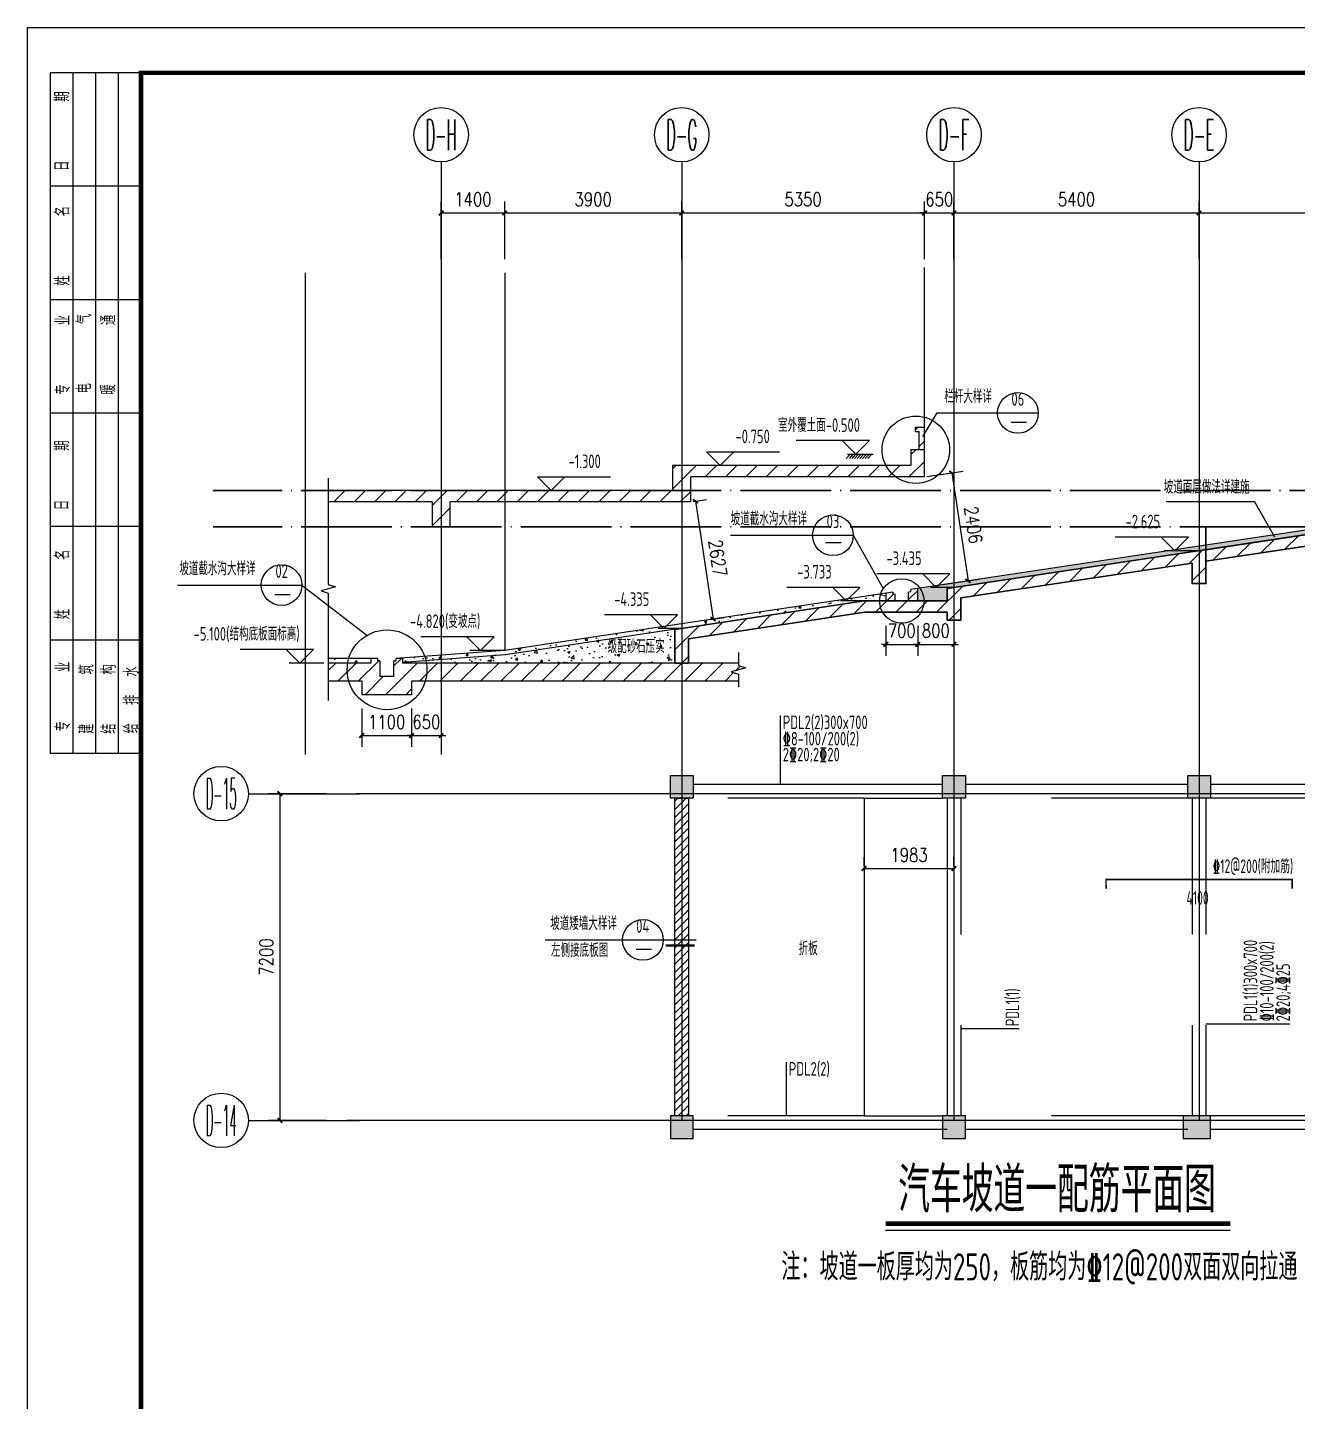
# Model space of a CAD drawing. Header units: millimetres. Extents: x -41781 to 68020, y 189188 to 426788.
# Drawn here: x -16080 to 11905, y 396509 to 426788 of the extents above; entities that cross this region are included whole.
import ezdxf
from ezdxf.enums import TextEntityAlignment as Align

# ---------------------------------------------------------------- set-up
doc = ezdxf.new("R2010")
doc.units = ezdxf.units.MM
doc.header["$LTSCALE"] = 1000
doc.header["$PDMODE"] = 35
doc.header["$PDSIZE"] = 200
doc.linetypes.add('3', pattern=[5, 3, -2])
doc.linetypes.add('DOTE', pattern=[2.42, 2, -0.2, 0.02, -0.2])
for name, color, linetype in [('AXIS', 3, 'Continuous'), ('B-TEXT', 3, 'Continuous'), ('B-板厚', 2, 'Continuous'), ('B-负筋标注', 7, 'Continuous'), ('B-负筋钢筋', 1, 'Continuous'), ('COLU', 7, 'Continuous'), ('HATCH', 7, 'Continuous'), ('h填实-柱墙', 254, 'Continuous'), ('L-AXIS', 3, 'Continuous'), ('L-dote', 253, 'Continuous'), ('TEXT', 7, 'Continuous'), ('WALL', 3, 'Continuous'), ('图框', 4, 'Continuous'), ('梁', 4, 'Continuous'), ('梁虚线', 4, '3'), ('水平标注', 2, 'Continuous')]:
    doc.layers.add(name, color=color, linetype=linetype)
doc.styles.add('3$0$HZFS', font='txt.shx', dxfattribs={"width": 0.7, "bigfont": 'hzfs.shx'})
doc.styles.add('_TCH_AXIS', font='COMPLEX', dxfattribs={"bigfont": 'GBCBIG'})
doc.styles.add('COMPLEX', font='tssdeng.shx', dxfattribs={"width": 0.7, "bigfont": 'tssdchn.shx'})
doc.styles.add('DIM_FONT', font='SIMPLEX.shx', dxfattribs={"width": 0.8})
doc.styles.add('DX', font='txt.shx', dxfattribs={"width": 0.75, "bigfont": 'hztxt.shx'})
doc.styles.add('TSSD_Label', font='Tssdeng.shx', dxfattribs={"width": 0.7, "bigfont": 'hztxt.shx'})
doc.styles.add('TSSD_REIN', font='Tssdeng.shx', dxfattribs={"width": 0.7, "bigfont": 'hztxt.shx'})
doc.dimstyles.new('DIMN', dxfattribs={"dimtxt": 300, "dimasz": 100, "dimexe": 250, "dimexo": 300, "dimgap": 150, "dimtad": 1, "dimdec": 0, "dimzin": 0, "dimdsep": 46, "dimtxsty": 'DIM_FONT', "dimblk": 'ARCHTICK', "dimcen": 0.09, "dimclrt": 7, "dimazin": 2, "dimtfac": 1, "dimtdec": 0, "dimtix": 1, "dimtmove": 2, "dimatfit": 3, "dimfxl": 1, "dimtolj": 1, "dimtzin": 0, "dimarcsym": 0})

# ---------------------------------------------------------------- blocks, each defined once
blk = doc.blocks.new('A$C35F87531')
at = {"layer": '图框'}
for p, q in [((500, 58400), (500, 43400)), ((2500, 58400), (500, 58400)), ((1000, 58400), (1000, 43400)), ((1500, 58400), (1500, 43400)), ((2000, 58400), (2000, 43400)), ((2500, 55900), (500, 55900)), ((2500, 53400), (500, 53400)), ((2500, 50900), (500, 50900)), ((2500, 48400), (500, 48400)), ((2500, 45900), (500, 45900)), ((2500, 43400), (500, 43400))]:
    blk.add_line(p, q, dxfattribs=at)
blk.add_lwpolyline([(0, 0), (0, 59400), (84100, 59400), (84100, 0)], close=True, dxfattribs=at)
at = {"layer": '图框', "const_width": 100}
blk.add_lwpolyline([(2500, 1000), (83100, 1000), (83100, 58400), (2500, 58400)], close=True, dxfattribs=at)
at = {"layer": '图框', "style": 'DX', "width": 0.7}
for s, p in [('日      期', (747, 57116, 2200)), ('姓      名 ', (752, 54687)), ('专      业', (762, 52186)), ('电      气', (1232, 52213, 2200)), ('暖      通', (1766, 52190, 2200)), ('日     期', (747, 49531, 2200)), ('姓     名', (752, 47126)), ('专     业', (762, 44655)), ('建     筑', (1283, 44602, 2200)), ('结     构', (1774, 44602, 2200)), ('给  排  水', (2271, 44582, 2200))]:
    blk.add_text(s, height=320, rotation=90, dxfattribs=at).set_placement(p, align=Align.MIDDLE)
blk = doc.blocks.new('_ArchTick')
at = {"color": 0, "linetype": 'ByBlock', "const_width": 0.4}
blk.add_lwpolyline([(-0.5, -0.5), (0.5, 0.5)], dxfattribs=at)
blk = doc.blocks.new('*D6')
at = {"layer": 'AXIS', "color": 0, "linetype": 'ByBlock', "lineweight": -2}
for p, q in [((-9497, 409904), (-10769, 409904)), ((-10519, 409904), (-10519, 402704)), ((-9497, 402704), (-10769, 402704))]:
    blk.add_line(p, q, dxfattribs=at)
at = {"layer": 'Defpoints', "color": 0, "linetype": 'ByBlock'}
for p in [(-9197, 409904), (-10519, 402704), (-9197, 402704)]:
    blk.add_point(p, dxfattribs=at)
at = {"layer": 'AXIS', "color": 0, "linetype": 'ByBlock', "lineweight": -2, "xscale": 100, "yscale": 100, "zscale": 100}
for p, rotation in [((-10519, 409904), 90), ((-10519, 402704), 270)]:
    blk.add_blockref('_ArchTick', p, dxfattribs=dict(at, rotation=rotation))
at = {"layer": 'AXIS', "color": 7, "linetype": 'ByBlock', "insert": (-10819, 406304), "char_height": 300, "attachment_point": 5, "rotation": 90, "style": 'DIM_FONT'}
blk.add_mtext('\\A1;7200', dxfattribs=at)
blk = doc.blocks.new('_AXISO')
blk.add_circle((0, 0), 0.5)
at = {"layer": 'B-TEXT', "style": 'COMPLEX', "width": 1.450893}
blk.add_attdef('A', text='', height=0.56, dxfattribs=at).set_placement((0.249375, -0.28), (0.749375, -0.28), align=Align.FIT)
blk = doc.blocks.new('*D7')
at = {"layer": 'AXIS', "color": 0, "linetype": 'ByBlock', "lineweight": -2}
for p, q in [((9735, 421679), (9735, 422950)), ((9735, 422700), (17735, 422700)), ((17735, 421679), (17735, 422950))]:
    blk.add_line(p, q, dxfattribs=at)
at = {"layer": 'Defpoints', "color": 0, "linetype": 'ByBlock'}
for p in [(17735, 422700), (9735, 421379), (17735, 421379)]:
    blk.add_point(p, dxfattribs=at)
at = {"layer": 'AXIS', "color": 0, "linetype": 'ByBlock', "lineweight": -2, "xscale": 100, "yscale": 100, "zscale": 100, "rotation": 180}
blk.add_blockref('_ArchTick', (9735, 422700), dxfattribs=at)
at = {"layer": 'AXIS', "color": 0, "linetype": 'ByBlock', "lineweight": -2, "xscale": 100, "yscale": 100, "zscale": 100}
blk.add_blockref('_ArchTick', (17735, 422700), dxfattribs=at)
at = {"layer": 'AXIS', "color": 7, "linetype": 'ByBlock', "insert": (13735, 423000), "char_height": 300, "attachment_point": 5, "style": 'DIM_FONT'}
blk.add_mtext('\\A1;8000', dxfattribs=at)
blk = doc.blocks.new('*D8')
at = {"layer": 'AXIS', "color": 0, "linetype": 'ByBlock', "lineweight": -2}
for p, q in [((4335, 421679), (4335, 422950)), ((4335, 422700), (9735, 422700)), ((9735, 421679), (9735, 422950))]:
    blk.add_line(p, q, dxfattribs=at)
at = {"layer": 'Defpoints', "color": 0, "linetype": 'ByBlock'}
for p in [(9735, 422700), (4335, 421379), (9735, 421379)]:
    blk.add_point(p, dxfattribs=at)
at = {"layer": 'AXIS', "color": 0, "linetype": 'ByBlock', "lineweight": -2, "xscale": 100, "yscale": 100, "zscale": 100, "rotation": 180}
blk.add_blockref('_ArchTick', (4335, 422700), dxfattribs=at)
at = {"layer": 'AXIS', "color": 0, "linetype": 'ByBlock', "lineweight": -2, "xscale": 100, "yscale": 100, "zscale": 100}
blk.add_blockref('_ArchTick', (9735, 422700), dxfattribs=at)
at = {"layer": 'AXIS', "color": 7, "linetype": 'ByBlock', "insert": (7035, 423000), "char_height": 300, "attachment_point": 5, "style": 'DIM_FONT'}
blk.add_mtext('\\A1;5400', dxfattribs=at)
blk = doc.blocks.new('*D9')
at = {"layer": 'AXIS', "color": 0, "linetype": 'ByBlock', "lineweight": -2}
for p, q in [((-1665, 421679), (-1665, 422950)), ((-1665, 422700), (3685, 422700)), ((3685, 421679), (3685, 422950))]:
    blk.add_line(p, q, dxfattribs=at)
at = {"layer": 'Defpoints', "color": 0, "linetype": 'ByBlock'}
for p in [(3685, 422700), (-1665, 421379), (3685, 421379)]:
    blk.add_point(p, dxfattribs=at)
at = {"layer": 'AXIS', "color": 0, "linetype": 'ByBlock', "lineweight": -2, "xscale": 100, "yscale": 100, "zscale": 100, "rotation": 180}
blk.add_blockref('_ArchTick', (-1665, 422700), dxfattribs=at)
at = {"layer": 'AXIS', "color": 0, "linetype": 'ByBlock', "lineweight": -2, "xscale": 100, "yscale": 100, "zscale": 100}
blk.add_blockref('_ArchTick', (3685, 422700), dxfattribs=at)
at = {"layer": 'AXIS', "color": 7, "linetype": 'ByBlock', "insert": (1010, 423000), "char_height": 300, "attachment_point": 5, "style": 'DIM_FONT'}
blk.add_mtext('\\A1;5350', dxfattribs=at)
blk = doc.blocks.new('*D11')
at = {"layer": 'AXIS', "color": 0, "linetype": 'ByBlock', "lineweight": -2}
for p, q in [((-5565, 421679), (-5565, 422950)), ((-5565, 422700), (-1665, 422700)), ((-1665, 421679), (-1665, 422950))]:
    blk.add_line(p, q, dxfattribs=at)
at = {"layer": 'Defpoints', "color": 0, "linetype": 'ByBlock'}
for p in [(-1665, 422700), (-5565, 421379), (-1665, 421379)]:
    blk.add_point(p, dxfattribs=at)
at = {"layer": 'AXIS', "color": 0, "linetype": 'ByBlock', "lineweight": -2, "xscale": 100, "yscale": 100, "zscale": 100, "rotation": 180}
blk.add_blockref('_ArchTick', (-5565, 422700), dxfattribs=at)
at = {"layer": 'AXIS', "color": 0, "linetype": 'ByBlock', "lineweight": -2, "xscale": 100, "yscale": 100, "zscale": 100}
blk.add_blockref('_ArchTick', (-1665, 422700), dxfattribs=at)
at = {"layer": 'AXIS', "color": 7, "linetype": 'ByBlock', "insert": (-3615, 423000), "char_height": 300, "attachment_point": 5, "style": 'DIM_FONT'}
blk.add_mtext('\\A1;3900', dxfattribs=at)
blk = doc.blocks.new('*D12')
at = {"layer": 'AXIS', "color": 0, "linetype": 'ByBlock', "lineweight": -2}
for p, q in [((3735, 416891), (4534, 417011)), ((4286, 416974), (4644, 414594)), ((4092, 414511), (4891, 414631))]:
    blk.add_line(p, q, dxfattribs=at)
at = {"layer": 'Defpoints', "color": 0, "linetype": 'ByBlock'}
for p in [(3438, 416846), (4644, 414594), (3795, 414467)]:
    blk.add_point(p, dxfattribs=at)
at = {"layer": 'AXIS', "color": 0, "linetype": 'ByBlock', "lineweight": -2, "xscale": 100, "yscale": 100, "zscale": 100}
for p, rotation in [((4286, 416974), 98.53412902523645), ((4644, 414594), 278.5341290252364)]:
    blk.add_blockref('_ArchTick', p, dxfattribs=dict(at, rotation=rotation))
at = {"layer": 'AXIS', "color": 7, "linetype": 'ByBlock', "insert": (4762, 415828), "char_height": 300, "attachment_point": 5, "rotation": 278.5341, "style": 'DIM_FONT'}
blk.add_mtext('\\A1;2406', dxfattribs=at)
blk = doc.blocks.new('*D13')
at = {"layer": 'AXIS', "color": 0, "linetype": 'ByBlock', "lineweight": -2}
for p, q in [((-6965, 421679), (-6965, 422950)), ((-6965, 422700), (-5565, 422700)), ((-5565, 421679), (-5565, 422950))]:
    blk.add_line(p, q, dxfattribs=at)
at = {"layer": 'Defpoints', "color": 0, "linetype": 'ByBlock'}
for p in [(-5565, 422700), (-6965, 421379), (-5565, 421379)]:
    blk.add_point(p, dxfattribs=at)
at = {"layer": 'AXIS', "color": 0, "linetype": 'ByBlock', "lineweight": -2, "xscale": 100, "yscale": 100, "zscale": 100, "rotation": 180}
blk.add_blockref('_ArchTick', (-6965, 422700), dxfattribs=at)
at = {"layer": 'AXIS', "color": 0, "linetype": 'ByBlock', "lineweight": -2, "xscale": 100, "yscale": 100, "zscale": 100}
blk.add_blockref('_ArchTick', (-5565, 422700), dxfattribs=at)
at = {"layer": 'AXIS', "color": 7, "linetype": 'ByBlock', "insert": (-6265, 423000), "char_height": 300, "attachment_point": 5, "style": 'DIM_FONT'}
blk.add_mtext('\\A1;1400', dxfattribs=at)
blk = doc.blocks.new('*D14')
at = {"layer": 'AXIS', "color": 0, "linetype": 'ByBlock', "lineweight": -2}
for p, q in [((-7615, 411784), (-7615, 410935)), ((-6965, 411784), (-6965, 410935)), ((-7615, 411185), (-7715, 411185)), ((-7615, 411185), (-6965, 411185)), ((-6965, 411185), (-6865, 411185))]:
    blk.add_line(p, q, dxfattribs=at)
at = {"layer": 'Defpoints', "color": 0, "linetype": 'ByBlock'}
for p in [(-7615, 412084), (-6965, 412084), (-6965, 411185)]:
    blk.add_point(p, dxfattribs=at)
at = {"layer": 'AXIS', "color": 0, "linetype": 'ByBlock', "lineweight": -2, "xscale": 100, "yscale": 100, "zscale": 100}
blk.add_blockref('_ArchTick', (-7615, 411185), dxfattribs=at)
at = {"layer": 'AXIS', "color": 0, "linetype": 'ByBlock', "lineweight": -2, "xscale": 100, "yscale": 100, "zscale": 100, "rotation": 180}
blk.add_blockref('_ArchTick', (-6965, 411185), dxfattribs=at)
at = {"layer": 'AXIS', "color": 7, "linetype": 'ByBlock', "insert": (-7290, 411485), "char_height": 300, "attachment_point": 5, "style": 'DIM_FONT'}
blk.add_mtext('\\A1;650', dxfattribs=at)
blk = doc.blocks.new('*D15')
at = {"layer": 'AXIS', "color": 0, "linetype": 'ByBlock', "lineweight": -2}
for p, q in [((-8715, 411784), (-8715, 410935)), ((-7615, 411784), (-7615, 410935)), ((-8715, 411185), (-7615, 411185))]:
    blk.add_line(p, q, dxfattribs=at)
at = {"layer": 'Defpoints', "color": 0, "linetype": 'ByBlock'}
for p in [(-8715, 412084), (-7615, 412084), (-7615, 411185)]:
    blk.add_point(p, dxfattribs=at)
at = {"layer": 'AXIS', "color": 0, "linetype": 'ByBlock', "lineweight": -2, "xscale": 100, "yscale": 100, "zscale": 100, "rotation": 180}
blk.add_blockref('_ArchTick', (-8715, 411185), dxfattribs=at)
at = {"layer": 'AXIS', "color": 0, "linetype": 'ByBlock', "lineweight": -2, "xscale": 100, "yscale": 100, "zscale": 100}
blk.add_blockref('_ArchTick', (-7615, 411185), dxfattribs=at)
at = {"layer": 'AXIS', "color": 7, "linetype": 'ByBlock', "insert": (-8165, 411485), "char_height": 300, "attachment_point": 5, "style": 'DIM_FONT'}
blk.add_mtext('\\A1;1100', dxfattribs=at)
blk = doc.blocks.new('*D16')
at = {"layer": 'AXIS', "color": 0, "linetype": 'ByBlock', "lineweight": -2}
for p, q in [((2835, 413600), (2835, 412944)), ((3535, 413600), (3535, 412944)), ((2835, 413194), (2735, 413194)), ((2835, 413194), (3535, 413194)), ((3535, 413194), (3635, 413194))]:
    blk.add_line(p, q, dxfattribs=at)
at = {"layer": 'Defpoints', "color": 0, "linetype": 'ByBlock'}
for p in [(2835, 413900), (3535, 413900), (3535, 413194)]:
    blk.add_point(p, dxfattribs=at)
at = {"layer": 'AXIS', "color": 0, "linetype": 'ByBlock', "lineweight": -2, "xscale": 100, "yscale": 100, "zscale": 100}
blk.add_blockref('_ArchTick', (2835, 413194), dxfattribs=at)
at = {"layer": 'AXIS', "color": 0, "linetype": 'ByBlock', "lineweight": -2, "xscale": 100, "yscale": 100, "zscale": 100, "rotation": 180}
blk.add_blockref('_ArchTick', (3535, 413194), dxfattribs=at)
at = {"layer": 'AXIS', "color": 7, "linetype": 'ByBlock', "insert": (3185, 413494), "char_height": 300, "attachment_point": 5, "style": 'DIM_FONT'}
blk.add_mtext('\\A1;700', dxfattribs=at)
blk = doc.blocks.new('*D17')
at = {"layer": 'AXIS', "color": 0, "linetype": 'ByBlock', "lineweight": -2}
for p, q in [((3535, 413600), (3535, 412944)), ((4335, 413600), (4335, 412944)), ((3535, 413194), (3435, 413194)), ((3535, 413194), (4335, 413194)), ((4335, 413194), (4435, 413194))]:
    blk.add_line(p, q, dxfattribs=at)
at = {"layer": 'Defpoints', "color": 0, "linetype": 'ByBlock'}
for p in [(3535, 413900), (4335, 413900), (4335, 413194)]:
    blk.add_point(p, dxfattribs=at)
at = {"layer": 'AXIS', "color": 0, "linetype": 'ByBlock', "lineweight": -2, "xscale": 100, "yscale": 100, "zscale": 100}
blk.add_blockref('_ArchTick', (3535, 413194), dxfattribs=at)
at = {"layer": 'AXIS', "color": 0, "linetype": 'ByBlock', "lineweight": -2, "xscale": 100, "yscale": 100, "zscale": 100, "rotation": 180}
blk.add_blockref('_ArchTick', (4335, 413194), dxfattribs=at)
at = {"layer": 'AXIS', "color": 7, "linetype": 'ByBlock', "insert": (3935, 413494), "char_height": 300, "attachment_point": 5, "style": 'DIM_FONT'}
blk.add_mtext('\\A1;800', dxfattribs=at)
blk = doc.blocks.new('*D18')
at = {"layer": 'AXIS', "color": 0, "linetype": 'ByBlock', "lineweight": -2}
for p, q in [((2353, 408316), (2353, 408504)), ((4335, 408316), (4335, 408504)), ((2353, 408254), (4335, 408254))]:
    blk.add_line(p, q, dxfattribs=at)
at = {"layer": 'Defpoints', "color": 0, "linetype": 'ByBlock'}
for p in [(4335, 408254), (2353, 408016), (4335, 408016)]:
    blk.add_point(p, dxfattribs=at)
at = {"layer": 'AXIS', "color": 0, "linetype": 'ByBlock', "lineweight": -2, "xscale": 100, "yscale": 100, "zscale": 100, "rotation": 180}
blk.add_blockref('_ArchTick', (2353, 408254), dxfattribs=at)
at = {"layer": 'AXIS', "color": 0, "linetype": 'ByBlock', "lineweight": -2, "xscale": 100, "yscale": 100, "zscale": 100}
blk.add_blockref('_ArchTick', (4335, 408254), dxfattribs=at)
at = {"layer": 'AXIS', "color": 7, "linetype": 'ByBlock', "insert": (3344, 408554), "char_height": 300, "attachment_point": 5, "style": 'DIM_FONT'}
blk.add_mtext('\\A1;1983', dxfattribs=at)
blk = doc.blocks.new('*D36')
at = {"layer": 'AXIS', "color": 0, "linetype": 'ByBlock', "lineweight": -2}
for p, q in [((-1415, 416341), (-1116, 416386)), ((-1363, 416349), (-973, 413751)), ((-1025, 413743), (-726, 413788))]:
    blk.add_line(p, q, dxfattribs=at)
at = {"layer": 'Defpoints', "color": 0, "linetype": 'ByBlock'}
for p in [(-1712, 416296), (-1322, 413699), (-973, 413751)]:
    blk.add_point(p, dxfattribs=at)
at = {"layer": 'AXIS', "color": 0, "linetype": 'ByBlock', "lineweight": -2, "xscale": 100, "yscale": 100, "zscale": 100}
for p, rotation in [((-1363, 416349), 98.53412902523736), ((-973, 413751), 278.5341290252373)]:
    blk.add_blockref('_ArchTick', p, dxfattribs=dict(at, rotation=rotation))
at = {"layer": 'AXIS', "color": 7, "linetype": 'ByBlock', "insert": (-872, 415094), "char_height": 300, "attachment_point": 5, "rotation": 278.5341, "style": 'DIM_FONT'}
blk.add_mtext('\\A1;2627', dxfattribs=at)
blk = doc.blocks.new('*D42')
at = {"layer": 'AXIS', "color": 0, "linetype": 'ByBlock', "lineweight": -2}
for p, q in [((3685, 422700), (3585, 422700)), ((3685, 421679), (3685, 422950)), ((3685, 422700), (4335, 422700)), ((4335, 421679), (4335, 422950)), ((4335, 422700), (4435, 422700))]:
    blk.add_line(p, q, dxfattribs=at)
at = {"layer": 'Defpoints', "color": 0, "linetype": 'ByBlock'}
for p in [(4335, 422700), (3685, 421379), (4335, 421379)]:
    blk.add_point(p, dxfattribs=at)
at = {"layer": 'AXIS', "color": 0, "linetype": 'ByBlock', "lineweight": -2, "xscale": 100, "yscale": 100, "zscale": 100}
blk.add_blockref('_ArchTick', (3685, 422700), dxfattribs=at)
at = {"layer": 'AXIS', "color": 0, "linetype": 'ByBlock', "lineweight": -2, "xscale": 100, "yscale": 100, "zscale": 100, "rotation": 180}
blk.add_blockref('_ArchTick', (4335, 422700), dxfattribs=at)
at = {"layer": 'AXIS', "color": 7, "linetype": 'ByBlock', "insert": (4010, 423000), "char_height": 300, "attachment_point": 5, "style": 'DIM_FONT'}
blk.add_mtext('\\A1;650', dxfattribs=at)

msp = doc.modelspace()

# ---------------------------------------------------------------- hatches: boundary and pattern name
at = {"layer": 'HATCH'}
h = msp.add_hatch(dxfattribs=at)
h.set_pattern_fill('ANSI31', color=256, scale=100, style=0)
h.paths.add_polyline_path([(3565.4, 417483.5), (3685.4, 417483.5), (3685.4, 417983.5), (3485.4, 417983.5), (3485.4, 417883.5), (3565.4, 417883.5)])
h = msp.add_hatch(dxfattribs=at)
h.set_pattern_fill('ANSI31', color=256, scale=100, style=0)
h.paths.add_polyline_path([(-1864.6, 417133.5), (-1864.6, 416583.5), (-9451.1, 416583.5), (-9451.1, 416333.5), (-7164.6, 416333.5), (-7164.6, 415783.5), (-6764.6, 415783.5), (-6764.6, 416333.5), (-1464.6, 416333.5), (-1464.6, 416883.5), (3685.4, 416883.5), (3685.4, 417483.5), (3385.4, 417483.5), (3385.4, 417133.5)])
h = msp.add_hatch(dxfattribs=at)
h.set_pattern_fill('AR-CONC', color=256, scale=2, style=0)
h.set_pattern_definition([(50, (-33895.14, 133395.02), (364.36934, -31.87817), [38.1, -419.1]), (355, (-33895.14, 133395.02), (-70.48565, 382.1133), [30.48, -335.28]), (100.451, (-33864.78, 133392.37), (293.885, 350.23338), [32.38, -356.18]), (46.1842, (-33895.14, 133496.62), (542.1581, -84.08466), [57.15, -628.65]), (96.6356, (-33849.96, 133489.6), (474.8085, 494.8511), [48.57, -534.27]), (351.184, (-33895.14, 133496.6), (474.8092, 494.8502), [45.72, -502.92]), (21, (-33844.34, 133471.22), (303.22976, -204.53104), [38.1, -419.1]), (326, (-33844.34, 133471.22), (123.60406, 368.37593), [30.48, -335.28]), (71.4514, (-33819.07, 133454.18), (426.833, 163.8457), [32.38, -356.18]), (37.5, (-33895.14, 133395.02), (6.177207, 169.11008), [0, -331.216, 0, -340.36, 0, -336.55]), (7.5, (-33895.14, 133395.02), (133.63933, 200.36115), [0, -194.056, 0, -323.596, 0, -128.27]), (327.5, (-34008.43, 133395.02), (271.18119, -11.45749), [0, -127, 0, -396.24, 0, -525.78]), (317.5, (-34059.23, 133395.02), (296.25836, 50.85298), [0, -165.1, 0, -263.144, 0, -373.38])])
h.paths.add_polyline_path([(19639.6, 416583.5), (19639.6, 416844.3), (3535.4, 414427.7), (3535.4, 414150.2), (4185.4, 414150.2), (4185.4, 414425.2), (18568.4, 416583.5)])
h = msp.add_hatch(dxfattribs=at)
h.set_pattern_fill('ANSI31', color=256, scale=100, style=0)
h.paths.add_polyline_path([(4185.4, 414150.2), (3535.4, 414150.2), (3535.4, 414427.7), (3385.4, 414405.2), (3385.4, 414354.6), (3335.4, 414347.1), (3335.4, 414150.2), (3035.4, 414150.2), (3035.4, 414302.1), (2985.4, 414294.6), (2985.4, 414345.2), (2835.4, 414322.6), (2835.4, 414150.2), (2352.6, 414150.2), (-1799.9, 413527.1), (-1799.7, 413526), (-1814.6, 413523.7), (-1814.6, 412783.5), (-7814.6, 412783.5), (-7814.6, 412883.5), (-7964.6, 412883.5), (-7964.6, 412833.5), (-8014.6, 412833.5), (-8014.6, 412483.5), (-8314.6, 412483.5), (-8314.6, 412833.5), (-8364.6, 412833.5), (-8364.6, 412883.5), (-8514.6, 412883.5), (-8514.6, 412783.5), (-9451.1, 412783.5), (-9451.1, 412383.5), (-8714.6, 412383.5), (-8714.6, 412083.5), (-7614.6, 412083.5), (-7614.6, 412383.5), (-413, 412383.5), (-413, 412537.9), (-572.2, 412588.6), (-253.7, 412675.5), (-413, 412726.1), (-413, 412783.5), (-1514.6, 412783.5), (-1514.6, 413317.1), (2371.3, 413900.2), (4185.4, 413900.2), (4185.4, 413725.2), (4485.4, 413725.2), (4485.4, 414217.4), (9585.4, 414982.7), (9585.4, 414535.5), (9885.4, 414535.5), (9885.4, 415027.8), (17585.4, 416183.2), (17585.4, 415736), (17885.4, 415736), (17885.4, 416228.2), (18587.1, 416333.5), (19639.6, 416333.5), (19639.6, 416583.5), (18568.4, 416583.5), (4185.4, 414425.2)])
h = msp.add_hatch(dxfattribs=at)
h.set_pattern_fill('AR-CONC', color=256, scale=3, style=0)
h.set_pattern_definition([(50, (-33895.14, 133395.02), (546.554, -47.81726), [57.15, -628.65]), (355, (-33895.14, 133395), (-105.7285, 573.1699), [45.72, -502.92]), (100.451, (-33849.6, 133391.04), (440.8275, 525.3501), [48.57, -534.27]), (46.1842, (-33895.14, 133547.4), (813.2371, -126.127), [85.725, -942.975]), (96.6356, (-33827.4, 133536.9), (712.2127, 742.2767), [72.855, -801.405]), (351.184, (-33895.14, 133547.4), (712.2138, 742.2754), [68.58, -754.38]), (21, (-33818.94, 133509.32), (454.84464, -306.79656), [57.15, -628.65]), (326, (-33818.94, 133509.3), (185.4061, 552.5639), [45.72, -502.92]), (71.4514, (-33781.04, 133483.76), (640.2495, 245.7686), [48.57, -534.27]), (37.5, (-33895.14, 133395.02), (9.26581, 253.66512), [0, -496.824, 0, -510.54, 0, -504.825]), (7.5, (-33895.14, 133395.02), (200.459, 300.54172), [0, -291.084, 0, -485.394, 0, -192.405]), (327.5, (-34065.07, 133395.02), (406.77179, -17.18623), [0, -190.5, 0, -594.36, 0, -788.67]), (317.5, (-34141.27, 133395.02), (444.38754, 76.27947), [0, -247.65, 0, -394.716, 0, -560.07])])
h.paths.add_polyline_path([(-1814.6, 413523.7), (-1814.6, 413524.9), (2352.6, 414150.2), (2835.4, 414150.2), (2835.4, 414322.6), (-1814.6, 413624.9), (-5564.6, 413062.1), (-7814.6, 412894.7), (-7814.6, 412794.4), (-5553.4, 412962.7)])
h.paths.add_polyline_path([(-8514.6, 412883.5), (-9451.1, 412883.5), (-9451.1, 412783.5), (-8514.6, 412783.5)])
h.paths.add_polyline_path([(-1814.6, 413523.7), (-5553.4, 412962.7), (-7814.6, 412794.4), (-7814.6, 412783.5), (-1814.6, 412783.5)])
h = msp.add_hatch(dxfattribs=at)
h.set_pattern_fill('ANSI31', color=256, scale=40, style=0)
h.set_pattern_definition([(45, (-33895.14, 133395.02), (-89.80256, 89.80256), [])])
h.paths.add_polyline_path([(-1814.6, 409804.1), (-1514.6, 409804.1), (-1514.6, 402804.1), (-1814.6, 402804.1)])
at = {"layer": 'h填实-柱墙'}
for points in [[(-1414.6, 410304.1), (-1414.6, 409804.1), (-1914.6, 409804.1), (-1914.6, 410304.1)], [(4585.4, 410304.1), (4585.4, 409804.1), (4085.4, 409804.1), (4085.4, 410304.1)], [(9985.4, 410304.1), (9985.4, 409804.1), (9485.4, 409804.1), (9485.4, 410304.1)], [(-1414.6, 402304.1), (-1414.6, 402804.1), (-1914.6, 402804.1), (-1914.6, 402304.1)], [(4585.4, 402304.1), (4585.4, 402804.1), (4085.4, 402804.1), (4085.4, 402304.1)], [(9985.4, 402304.1), (9985.4, 402804.1), (9385.4, 402804.1), (9385.4, 402304.1)]]:
    msp.add_hatch(color=256, dxfattribs=at).paths.add_polyline_path(points)

# ---------------------------------------------------------------- linework, layer by layer
at = {"layer": 'B-负筋钢筋', "const_width": 35}
msp.add_lwpolyline([(7685.6, 407811.5), (7685.4, 408011.5), (11785.4, 408011.5), (11785.6, 407811.5)], dxfattribs=at)
at = {"layer": 'COLU'}
for points in [[(-1414.6, 410304.1), (-1414.6, 409804.1), (-1914.6, 409804.1), (-1914.6, 410304.1)], [(4585.4, 410304.1), (4585.4, 409804.1), (4085.4, 409804.1), (4085.4, 410304.1)], [(9985.4, 410304.1), (9985.4, 409804.1), (9485.4, 409804.1), (9485.4, 410304.1)], [(-1414.6, 402304.1), (-1414.6, 402804.1), (-1914.6, 402804.1), (-1914.6, 402304.1)], [(4585.4, 402304.1), (4585.4, 402804.1), (4085.4, 402804.1), (4085.4, 402304.1)], [(9985.4, 402304.1), (9985.4, 402804.1), (9385.4, 402804.1), (9385.4, 402304.1)]]:
    msp.add_lwpolyline(points, close=True, dxfattribs=at)
at = {"layer": 'HATCH'}
for p, q in [((3485.4, 417983.5), (3685.4, 417983.5)), ((3485.4, 417883.5), (3485.4, 417983.5)), ((3485.4, 417883.5), (3565.4, 417883.5)), ((3565.4, 417483.5), (3565.4, 417883.5)), ((3685.4, 417483.5), (3685.4, 417983.5)), ((3685.4, 417483.5), (3385.4, 417483.5)), ((3385.4, 417483.5), (3385.4, 417133.5)), ((3685.4, 416883.5), (3685.4, 417483.5)), ((3385.4, 417133.5), (-1864.6, 417133.5)), ((-1864.6, 417133.5), (-1864.6, 416583.5)), ((3685.4, 416883.5), (-1464.6, 416883.5)), ((-1464.6, 416333.5), (-1464.6, 416883.5)), ((19639.6, 416844.3), (3385.4, 414405.2)), ((-1864.6, 416583.5), (-9451.1, 416583.5)), ((-7164.6, 416333.5), (-9451.1, 416333.5)), ((-7164.6, 416333.5), (-7164.6, 415783.5)), ((-1464.6, 416333.5), (-6764.6, 416333.5)), ((-6764.6, 415783.5), (-6764.6, 416333.5)), ((18568.4, 416583.5), (4185.4, 414425.2)), ((17585.4, 416183.2), (9885.4, 415027.8)), ((-7164.6, 415783.5), (-6764.6, 415783.5)), ((9585.4, 414982.7), (4485.4, 414217.4)), ((9585.4, 414535.5), (9585.4, 414982.7)), ((9885.4, 415027.8), (9885.4, 414535.5)), ((9885.4, 414535.5), (9585.4, 414535.5)), ((2985.4, 414345.2), (-1814.6, 413624.9)), ((2835.4, 414322.6), (2835.4, 414150.2)), ((2985.4, 414345.2), (2985.4, 414294.6)), ((3035.4, 414302.1), (2985.4, 414294.6)), ((3035.4, 414302.1), (3035.4, 414150.2)), ((3385.4, 414354.6), (3335.4, 414347.1)), ((3335.4, 414150.2), (3335.4, 414347.1)), ((3385.4, 414354.6), (3385.4, 414405.2)), ((3535.4, 414150.2), (3535.4, 414427.7)), ((4185.4, 414150.2), (4185.4, 414425.2)), ((4485.4, 414217.4), (4485.4, 413725.2)), ((2352.6, 414150.2), (-1814.6, 413524.9)), ((2835.4, 414150.2), (2352.6, 414150.2)), ((3335.4, 414150.2), (3035.4, 414150.2)), ((4185.4, 414150.2), (3535.4, 414150.2)), ((-1814.6, 413624.9), (-5564.6, 413062.1)), ((2371.3, 413900.2), (-1514.6, 413317.1)), ((4185.4, 413900.2), (2371.3, 413900.2)), ((4185.4, 413725.2), (4185.4, 413900.2)), ((4485.4, 413725.2), (4185.4, 413725.2)), ((-1799.7, 413526), (-5549.7, 412963.2)), ((-1814.6, 412783.5), (-1814.6, 413524.9)), ((-1514.6, 413317.1), (-1514.6, 412783.5)), ((-5564.6, 413062.1), (-7964.6, 412883.5)), ((-8364.6, 412883.5), (-9451.1, 412883.5)), ((-8514.6, 412783.5), (-9451.1, 412783.5)), ((-8514.6, 412883.5), (-8514.6, 412783.5)), ((-8364.6, 412883.5), (-8364.6, 412833.5)), ((-8314.6, 412833.5), (-8364.6, 412833.5)), ((-8314.6, 412833.5), (-8314.6, 412483.5)), ((-8014.6, 412833.5), (-8014.6, 412483.5)), ((-8014.6, 412833.5), (-7964.6, 412833.5)), ((-7814.6, 412883.5), (-7964.6, 412883.5)), ((-7964.6, 412883.5), (-7964.6, 412833.5)), ((-5557.1, 412962.4), (-7814.6, 412794.4)), ((-7814.6, 412883.5), (-7814.6, 412783.5)), ((-1814.6, 412783.5), (-7814.6, 412783.5)), ((-413, 412783.5), (-1514.6, 412783.5)), ((-8014.6, 412483.5), (-8314.6, 412483.5)), ((-8714.6, 412383.5), (-9451.1, 412383.5)), ((-8714.6, 412383.5), (-8714.6, 412083.5)), ((-413, 412383.5), (-7614.6, 412383.5)), ((-7614.6, 412383.5), (-7614.6, 412083.5)), ((-7614.6, 412083.5), (-8714.6, 412083.5))]:
    msp.add_line(p, q, dxfattribs=at)
for points in [[(-9451.1, 416856.6), (-9451.1, 414510), (-9291.9, 414459.3), (-9610.4, 414372.4), (-9451.1, 414321.7), (-9451.1, 411958.3)], [(-413, 413015.7), (-413, 412726.1), (-253.7, 412675.5), (-572.2, 412588.6), (-413, 412537.9), (-413, 412248.3)]]:
    msp.add_lwpolyline(points, dxfattribs=at)
at = {"layer": 'h填实-柱墙', "color": 4, "linetype": 'DOTE', "lineweight": 30}
for points in [[(18568.4, 416583.5), (-11986, 416583.5)], [(18568.4, 415783.5), (-11986, 415783.5)]]:
    msp.add_lwpolyline(points, dxfattribs=at)
at = {"layer": 'h填实-柱墙', "color": 3, "lineweight": 30}
msp.add_lwpolyline([(-1514.6, 412783.5), (-1814.6, 412783.5), (-1814.6, 413523.7), (2352.6, 414150.2), (4185.4, 414150.2), (4185.4, 414425.2), (17585.4, 416436), (17585.4, 416183.2), (9885.4, 415027.8), (9885.4, 414535.5), (9585.4, 414535.5), (9585.4, 414982.7), (4485.4, 414217.4), (4485.4, 413725.2), (4185.4, 413725.2), (4185.4, 413900.2), (2371.3, 413900.2), (-1514.6, 413317.1), (-1514.6, 412783.5)], dxfattribs=at)
at = {"layer": 'h填实-柱墙', "color": 2, "lineweight": 30}
msp.add_lwpolyline([(9885.4, 415280.6), (9885.4, 415027.8), (17585.4, 416183.2), (17585.4, 416436), (9885.4, 415280.6)], dxfattribs=at)
at = {"layer": 'h填实-柱墙', "color": 6, "lineweight": 30}
msp.add_lwpolyline([(-1514.6, 412783.5), (-1514.6, 413317.1), (2371.3, 413900.2), (4185.4, 413900.2), (4185.4, 413725.2), (4485.4, 413725.2), (4485.4, 414217.4), (9585.4, 414982.7), (9585.4, 414535.5), (9885.4, 414535.5), (9885.4, 415027.8), (17585.4, 416183.2), (17585.4, 416183.2), (17585.4, 416183.2), (17585.4, 416183.2), (17585.4, 416183.2)], dxfattribs=at)
at = {"layer": 'h填实-柱墙', "color": 5, "lineweight": 30}
msp.add_lwpolyline([(9885.4, 415027.8), (9885.4, 415783.5), (14921.9, 415783.5), (9885.4, 415027.8)], dxfattribs=at)
at = {"layer": 'L-AXIS'}
for p, q in [((-6964.6, 423824.4), (-6964.6, 421378.7)), ((-6964.6, 423824.4), (-6964.6, 421378.7)), ((-6964.6, 423824.4), (-6964.6, 421378.7)), ((-1664.6, 423824.4), (-1664.6, 421378.7)), ((-1664.6, 423824.4), (-1664.6, 421378.7)), ((-1664.6, 423824.4), (-1664.6, 421378.7)), ((4335.4, 423824.4), (4335.4, 421378.7)), ((4335.4, 423824.4), (4335.4, 421378.7)), ((4335.4, 423824.4), (4335.4, 421378.7)), ((9735.4, 423824.4), (9735.4, 421378.7)), ((9735.4, 423824.4), (9735.4, 421378.7)), ((9735.4, 423824.4), (9735.4, 421378.7)), ((-11211.3, 409904.1), (-8765.7, 409904.1)), ((-11211.3, 409904.1), (-8765.7, 409904.1)), ((-11211.3, 409904.1), (-8765.7, 409904.1)), ((-11211.3, 402704.1), (-8765.7, 402704.1)), ((-11211.3, 402704.1), (-8765.7, 402704.1)), ((-11211.3, 402704.1), (-8765.7, 402704.1))]:
    msp.add_line(p, q, dxfattribs=at)
at = {"layer": 'L-dote', "ltscale": 10}
for p, q in [((3685.4, 417983.5), (3685.4, 421502.4)), ((-9964.6, 421378.7), (-9964.6, 410764.3)), ((-6964.6, 421378.7), (-6964.6, 410764.3)), ((-5564.6, 421378.7), (-5564.6, 413062.1)), ((-1664.6, 421378.7), (-1664.6, 402704.1)), ((4335.4, 421378.7), (4335.4, 402704.1)), ((9735.4, 421378.7), (9735.4, 402704.1)), ((19639.6, 409904.1), (-8834.2, 409904.1)), ((19639.6, 402704.1), (-9043.2, 402704.1))]:
    msp.add_line(p, q, dxfattribs=at)
at = {"layer": 'TEXT', "color": 2}
for p, q in [((3959.6, 418293.5), (3639.2, 417775.1)), ((3959.6, 418293.5), (6192.9, 418293.5)), ((5594.6, 418088.7), (5934.1, 418088.7)), ((2049, 417383.5), (1963, 417289.3)), ((1989.8, 417383.5), (2550.9, 417383.5)), ((2108.8, 417383.5), (2022.8, 417289.3)), ((2168.6, 417383.5), (2082.6, 417289.3)), ((2228.5, 417383.5), (2142.5, 417289.3)), ((2287.7, 417383.5), (2201.7, 417289.3)), ((2347.5, 417383.5), (2261.5, 417289.3)), ((2407.3, 417383.5), (2321.3, 417289.3)), ((2467.1, 417383.5), (2381.1, 417289.3)), ((2526.4, 417383.5), (2440.4, 417289.3)), ((9007.7, 416343.3), (10953.8, 416343.3)), ((11407.1, 415555.4), (10953.8, 416343.3)), ((-592, 415597.7), (2117.2, 415597.7)), ((1506.3, 415437.1), (1845.8, 415437.1)), ((2117.2, 415597.7), (2777.2, 414421.9)), ((9735.4, 415258.1), (8969.6, 415258.1)), ((-12773.5, 414501), (-10032.2, 414501)), ((-10630.5, 414296.2), (-10291, 414296.2)), ((-10032.2, 414501), (-8599.4, 413394)), ((4335.4, 414447.7), (3816.9, 414447.7)), ((2352.6, 414150.2), (1834.1, 414150.2)), ((-1664.6, 413547.4), (-2183.1, 413547.4)), ((-5564.6, 413062.1), (-6330.4, 413062.1)), ((-9546.4, 412783.5), (-10312.2, 412783.5)), ((-4670.1, 406680.8), (-1344.6, 406680.8)), ((-2668.3, 406476.1), (-2328.8, 406476.1))]:
    msp.add_line(p, q, dxfattribs=at)
for points in [[(1870.2, 417683.5), (2170.2, 417383.5), (2470.2, 417683.5), (858.3, 417683.5)], [(-518.5, 417433.5), (-818.5, 417133.5), (-1118.5, 417433.5), (493.4, 417433.5)], [(-4243.2, 416883.5), (-4543.2, 416583.5), (-4843.2, 416883.5), (-3231.3, 416883.5)], [(8901.5, 415558.1), (9201.5, 415258.1), (9501.5, 415558.1), (7889.6, 415558.1)], [(3645.2, 414747.7), (3945.2, 414447.7), (4245.2, 414747.7), (2633.2, 414747.7)], [(1662.4, 414450.2), (1962.4, 414150.2), (2262.4, 414450.2), (650.4, 414450.2)], [(-2354.8, 413847.4), (-2054.8, 413547.4), (-1754.8, 413847.4), (-3366.8, 413847.4)], [(-6398.5, 413362.1), (-6098.5, 413062.1), (-5798.5, 413362.1), (-7410.4, 413362.1)], [(-10380.4, 413083.5), (-10080.4, 412783.5), (-9780.4, 413083.5), (-11392.3, 413083.5)]]:
    msp.add_lwpolyline(points, dxfattribs=at)
at = {"layer": 'TEXT', "color": 2, "const_width": 50}
msp.add_lwpolyline([(-2015.5, 406555.5), (-1377.1, 406555.5)], dxfattribs=at)
at = {"layer": 'TEXT', "const_width": 100}
msp.add_lwpolyline([(10422.5, 400430.2), (2828.5, 400430.2)], dxfattribs=at)
at = {"layer": 'TEXT'}
msp.add_lwpolyline([(10422.5, 400280.2), (2828.5, 400280.2)], dxfattribs=at)
at = {"layer": 'TEXT', "color": 2}
for centre, radius in [((5744.1, 418293.5), 448.7), ((3494.1, 417482.8), 743.5), ((1668.4, 415597.7), 448.7), ((-10480.9, 414501), 448.7), ((3185.4, 414150.2), 490.4), ((-8156.4, 412634.1), 879.6), ((-2518.7, 406680.8), 448.7)]:
    msp.add_circle(centre, radius, dxfattribs=at)
at = {"layer": 'WALL'}
msp.add_lwpolyline([(-1814.6, 409804.1), (-1514.6, 409804.1), (-1514.6, 402804.1), (-1814.6, 402804.1)], close=True, dxfattribs=at)
at = {"layer": '梁'}
for p, q in [((4085.4, 410104.1), (-1414.6, 410104.1)), ((9485.4, 410104.1), (4585.4, 410104.1)), ((2352.6, 409804.1), (2352.6, 402804.1)), ((2352.6, 409804.1), (4085.4, 409804.1)), ((4185.4, 409804.1), (4185.4, 402804.1)), ((17485.4, 409804.1), (9985.4, 409804.1)), ((2352.6, 402804.1), (4085.4, 402804.1)), ((17485.4, 402804.1), (9985.4, 402804.1)), ((4185.4, 402504.1), (-1414.6, 402504.1)), ((9485.4, 402504.1), (4585.4, 402504.1))]:
    msp.add_line(p, q, dxfattribs=at)
at = {"layer": '梁虚线'}
for p, q in [((17485.4, 410104.1), (9985.4, 410104.1)), ((2352.6, 409804.1), (-1414.6, 409804.1)), ((4485.4, 409804.1), (4485.4, 402804.1)), ((9485.4, 409804.1), (4585.4, 409804.1)), ((9585.4, 409804.1), (9585.4, 402804.1)), ((9885.4, 409804.1), (9885.4, 402804.1)), ((2352.6, 402804.1), (-1414.6, 402804.1)), ((9485.4, 402804.1), (4585.4, 402804.1)), ((17485.4, 402504.1), (9985.4, 402504.1))]:
    msp.add_line(p, q, dxfattribs=at)
at = {"layer": '水平标注'}
for p, q in [((502.4, 411626.5), (502.4, 410104.1)), ((11737.3, 404825.2), (9885.4, 404825.2)), ((5770.8, 404720.4), (4485.4, 404720.4)), ((635.4, 403989.5), (635.4, 402804.1))]:
    msp.add_line(p, q, dxfattribs=at)

# ---------------------------------------------------------------- block references
at = {"layer": 'L-AXIS'}
ref = msp.add_blockref('_AXISO', (-6964.6, 424424.4), dxfattribs=dict(at, xscale=1199.999999999998, yscale=1200, zscale=1200, rotation=359.9996457873791))
ref.add_attrib('A', 'D-H', dxfattribs={"color": 7, "height": 678.82, "rotation": 359.99965, "style": '_TCH_AXIS', "width": 0.308824}).set_placement((-7304, 424085), (-6625.1, 424085), align=Align.FIT)
ref = msp.add_blockref('_AXISO', (-1664.6, 424424.4), dxfattribs=dict(at, xscale=1199.999999999998, yscale=1200, zscale=1200, rotation=359.9996457873791))
ref.add_attrib('A', 'D-G', dxfattribs={"color": 7, "height": 678.82, "rotation": 359.99965, "style": '_TCH_AXIS', "width": 0.318182}).set_placement((-2004, 424085), (-1325.1, 424085), align=Align.FIT)
ref = msp.add_blockref('_AXISO', (4335.4, 424424.4), dxfattribs=dict(at, xscale=1199.999999999998, yscale=1200, zscale=1200, rotation=359.9996457873791))
ref.add_attrib('A', 'D-F', dxfattribs={"color": 7, "height": 678.82, "rotation": 359.99965, "style": '_TCH_AXIS', "width": 0.328125}).set_placement((3996, 424085), (4674.9, 424085), align=Align.FIT)
ref = msp.add_blockref('_AXISO', (9735.4, 424424.4), dxfattribs=dict(at, xscale=1199.999999999998, yscale=1200, zscale=1200, rotation=359.9996457873791))
ref.add_attrib('A', 'D-E', dxfattribs={"color": 7, "height": 678.82, "rotation": 359.99965, "style": '_TCH_AXIS', "width": 0.328125}).set_placement((9396, 424085), (10074.9, 424085), align=Align.FIT)
ref = msp.add_blockref('_AXISO', (-11811.3, 409904.1), dxfattribs=dict(at, xscale=1199.999999999998, yscale=1200, zscale=1200, rotation=359.9996457873791))
ref.add_attrib('A', 'D-15', dxfattribs={"color": 7, "height": 678.82, "rotation": 359.99965, "style": '_TCH_AXIS', "width": 0.272727}).set_placement((-12150.8, 409564.7), (-11471.9, 409564.7), align=Align.FIT)
ref = msp.add_blockref('_AXISO', (-11811.3, 402704.1), dxfattribs=dict(at, xscale=1199.999999999998, yscale=1200, zscale=1200, rotation=359.9996457873791))
ref.add_attrib('A', 'D-14', dxfattribs={"color": 7, "height": 678.82, "rotation": 359.99965, "style": '_TCH_AXIS', "width": 0.265823}).set_placement((-12150.8, 402364.7), (-11471.9, 402364.7), align=Align.FIT)
at = {"layer": '图框'}
msp.add_blockref('A$C35F87531', (-16079.8, 367388.1), dxfattribs=at)

# ---------------------------------------------------------------- texts
at = {"layer": 'B-板厚', "style": 'TSSD_REIN', "width": 0.7}
msp.add_text('折板', height=300, rotation=360, dxfattribs=at).set_placement((913, 406343.3))
at = {"layer": 'B-负筋标注', "style": 'TSSD_REIN', "width": 0.65}
for s, p in [('%%13212@200(附加筋)', (10036.5, 408155.6)), ('4100', (9459.4, 407457.3))]:
    msp.add_text(s, height=300, rotation=359.98806, dxfattribs=at).set_placement(p)
at = {"layer": 'TEXT', "color": 2, "style": 'TSSD_Label', "width": 0.7}
for s, p in [('栏杆大样详', (5171, 418419.1)), ('06', (5883.2, 418361.1)), ('室外覆土面-0.500', (2263.2, 417787)), ('-0.750', (277.3, 417537)), ('-1.300', (-3447.4, 416987)), ('坡道面层做法详建施', (10847.7, 416424.5)), ('坡道截水沟大样详', (1095.3, 415723.3)), ('03', (1807.5, 415665.3)), ('-2.625', (8878.1, 415661.5)), ('-3.435', (3621.8, 414851.2)), ('坡道截水沟大样详', (-11054.1, 414626.5)), ('02', (-10341.9, 414568.6)), ('-3.733', (1639, 414553.7)), ('-4.335', (-2378.2, 413950.9)), ('-5.100(结构底板面标高)', (-10083.1, 413187)), ('-4.820(变坡点)', (-6101.2, 413465.6)), ('级配砂石压实', (-2037.5, 412909.7)), ('坡道矮墙大样详', (-3091.8, 406806.4)), ('04', (-2379.7, 406748.5)), ('左侧接底板图', (-3283.2, 406215.6))]:
    msp.add_text(s, height=300, dxfattribs=at).set_placement(p, align=Align.BOTTOM_RIGHT)
at = {"layer": 'TEXT', "style": '3$0$HZFS', "text_generation_flag": 6, "width": 0.7}
msp.add_text('汽车坡道一配筋平面图', height=1000, rotation=180, dxfattribs=at).set_placement((3105.1, 400676.4))
at = {"layer": 'TEXT', "style": 'TSSD_REIN', "width": 0.7}
msp.add_text('注：坡道一板厚均为250，板筋均为%%13212@200双面双向拉通', height=600, dxfattribs=at).set_placement((531.3, 399176.9))
at = {"layer": '水平标注', "style": 'TSSD_REIN', "width": 0.7}
for s, p in [('PDL2(2)300x700', (562.4, 411326.5)), ('%%1328-100/200(2)', (562.4, 410966.5)), ('2%%13320;2%%13320', (562.4, 410615.7)), ('PDL2(2)', (695.4, 403689.5))]:
    msp.add_text(s, height=300, dxfattribs=at).set_placement(p)
for s, p in [('PDL1(1)300x700', (11017.3, 404885.2)), ('%%13210-100/200(2)', (11377.3, 404885.2)), ('2%%13320;4%%13325', (11737.3, 404885.2)), ('PDL1(1)', (5770.8, 404780.4))]:
    msp.add_text(s, height=300, rotation=90, dxfattribs=at).set_placement(p)

# ---------------------------------------------------------------- dimensions: what is measured, and where the dimension line sits
at = {"layer": 'AXIS', "linetype": 'ByBlock'}
for base, p1, p2, picture, middle in [((-5564.6, 422700.2), (-6964.6, 421378.7), (-5564.6, 421378.7), '*D13', (-6264.6, 423000.2)), ((-1664.6, 422700.2), (-5564.6, 421378.7), (-1664.6, 421378.7), '*D11', (-3614.6, 423000.2)), ((3685.4, 422700.2), (-1664.6, 421378.7), (3685.4, 421378.7), '*D9', (1010.4, 423000.2)), ((4335.4, 422700.2), (3685.4, 421378.7), (4335.4, 421378.7), '*D42', (4010.4, 423000.2)), ((9735.4, 422700.2), (4335.4, 421378.7), (9735.4, 421378.7), '*D8', (7035.4, 423000.2)), ((17735.4, 422700.2), (9735.4, 421378.7), (17735.4, 421378.7), '*D7', (13735.4, 423000.2)), ((3535.4, 413193.9), (2835.4, 413900.2), (3535.4, 413900.2), '*D16', (3185.4, 413493.9)), ((4335.4, 413193.9), (3535.4, 413900.2), (4335.4, 413900.2), '*D17', (3935.4, 413493.9)), ((-7614.6, 411185.4), (-8714.6, 412083.5), (-7614.6, 412083.5), '*D15', (-8164.6, 411485.4)), ((-6964.6, 411185.4), (-7614.6, 412083.5), (-6964.6, 412083.5), '*D14', (-7289.6, 411485.4)), ((4335.4, 408254.3), (2352.6, 408016.3), (4335.4, 408016.3), '*D18', (3344, 408554.3))]:
    dim = msp.add_linear_dim(base=base, p1=p1, p2=p2, dimstyle='DIMN', dxfattribs=at)
    dim.commit()
    dim.dimension.update_dxf_attribs({"geometry": picture, "text_midpoint": middle})
for p1, p2, distance, picture, middle in [((3438.2, 416846.4), (3795.3, 414466.7), 857.8, '*D12', (4761.7, 415828.4)), ((-1711.8, 416296.4), (-1322, 413698.8), 352.6, '*D36', (-871.5, 415094.4))]:
    dim = msp.add_aligned_dim(p1=p1, p2=p2, distance=distance, dimstyle='DIMN', dxfattribs=at)
    dim.commit()
    dim.dimension.update_dxf_attribs({"geometry": picture, "text_midpoint": middle})
dim = msp.add_linear_dim(base=(-10518.6, 402704.1), p1=(-9197.1, 409904.1), p2=(-9197.1, 402704.1), angle=270, dimstyle='DIMN', dxfattribs=at)
dim.commit()
dim.dimension.update_dxf_attribs({"geometry": '*D6', "text_midpoint": (-10818.6, 406304.1)})

doc.saveas('drawing.dxf')
